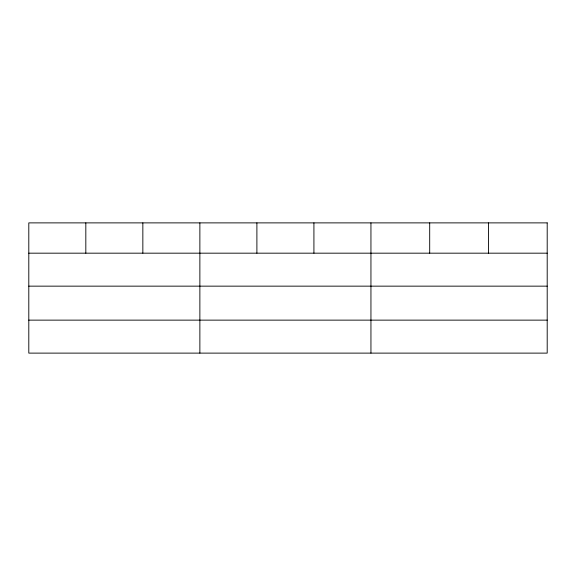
<?xml version="1.0" encoding="UTF-8"?>
<svg xmlns="http://www.w3.org/2000/svg" width="576" height="576" viewBox="0 0 576 576"><rect width="100%" height="100%" fill="white"/><g stroke="black" fill="none" stroke-linecap="round" stroke-linejoin="round"><path stroke-width="0.86" d="M28.8 253.174L547.2 253.174M28.8 286.15L547.2 286.15M28.8 320.134L547.2 320.134M488.448 222.883L488.448 253.174M429.696 222.883L429.696 253.174M370.944 222.883L370.944 353.117M313.92 222.883L313.92 253.174M256.896 222.883L256.896 253.174M199.872 222.883L199.872 353.117M142.848 222.883L142.848 253.174M85.824 222.883L85.824 253.174M547.2 222.883L28.8 222.883L28.8 353.117L547.2 353.117L547.2 222.883"/></g></svg>
